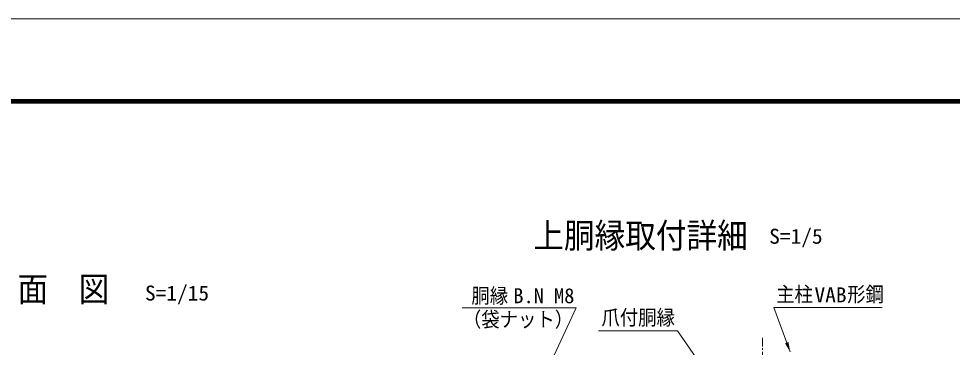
# Model space of a CAD drawing. Units: millimetres, scale not verified, with parts at other scales. Extents: x -4455 to 4455, y -3150 to 3150.
# Drawn here: x 344 to 3043, y 2201 to 3150 of the extents above; entities that cross this region are included whole.
import ezdxf
from ezdxf.enums import TextEntityAlignment as Align

# ---------------------------------------------------------------- set-up
doc = ezdxf.new("R2010")
doc.units = ezdxf.units.MM
doc.header["$LTSCALE"] = 20
doc.linetypes.add('USER1', pattern=[2, 1.25, -0.25, 0.25, -0.25])
for name, color, linetype, lineweight in [('0-3_7詳細', 7, 'Continuous', 18), ('0-4_6文字', 3, 'Continuous', 18), ('0-E_D-TTL', 7, 'Continuous', 18)]:
    doc.layers.add(name, color=color, linetype=linetype, lineweight=lineweight)
doc.styles.add('ＭＳ ゴシック', font='')
doc.styles.get('ＭＳ ゴシック').set_extended_font_data('MS Gothic')

msp = doc.modelspace()

# ---------------------------------------------------------------- linework, layer by layer
at = {"layer": '0-3_7詳細', "color": 1, "linetype": 'USER1'}
msp.add_line((2494.57, 2228.68), (2494.57, 1794.75), dxfattribs=at)
at = {"layer": '0-3_7詳細'}
for points in [[(1626.25, 2315.57), (1955.85, 2315.57), (1885.79, 2164.35)], [(2840.56, 2316.37), (2527.22, 2316.37), (2574.35, 2188.71)], [(2020.25, 2248.81), (2249.01, 2248.81), (2320.54, 2145.76)]]:
    msp.add_lwpolyline(points, dxfattribs=at)
msp.add_solid([(2575.04, 2186.83), (2559.76, 2213.17), (2569.54, 2216.78)], dxfattribs=at)
at = {"layer": '0-E_D-TTL', "color": 2}
msp.add_lwpolyline([(-4454.97, 3150.21), (4454.73, 3150.21), (4454.73, -3150.21), (-4454.97, -3150.21)], close=True, dxfattribs=at)
at = {"layer": '0-E_D-TTL'}
for points in [[(-4168.59, 2916.87), (4168.34, 2916.87), (4168.34, -2916.87), (-4168.59, -2916.87)], [(-4165.93, 2914.21), (4165.69, 2914.21), (4165.69, -2914.21), (-4165.93, -2914.21)], [(-4163.28, 2911.56), (4163.04, 2911.56), (4163.04, -2911.56), (-4163.28, -2911.56)], [(-4160.63, 2908.91), (4160.39, 2908.91), (4160.39, -2908.91), (-4160.63, -2908.91)], [(-4157.98, 2906.26), (4157.74, 2906.26), (4157.74, -2906.26), (-4157.98, -2906.26)]]:
    msp.add_lwpolyline(points, close=True, dxfattribs=at)

# ---------------------------------------------------------------- texts
at = {"layer": '0-3_7詳細', "style": 'ＭＳ ゴシック', "width": 0.9}
msp.add_text('上胴縁取付詳細', height=72.14, dxfattribs=at).set_placement((1832.05, 2466.45), align=Align.BOTTOM_LEFT)
at = {"layer": '0-3_7詳細', "color": 3, "style": 'ＭＳ ゴシック'}
for s, width, p in [('S=1/5', 1.05, (2513.98, 2487.4)), ('胴縁', 0.9, (1653.1, 2315.8)), ('主柱', 0.9, (2534.13, 2319.97)), ('形鋼', 0.9, (2739.4, 2319.97)), ('VAB', 1.05, (2644.93, 2318.26)), ('（袋ナット）', 0.9, (1628.55, 2247.42)), ('爪付胴縁', 0.9, (2028.97, 2252.96))]:
    msp.add_text(s, height=43.26, dxfattribs=dict(at, width=width)).set_placement(p, align=Align.BOTTOM_LEFT)
msp.add_text('B.N M8', height=43.26, dxfattribs=at).set_placement((1774.25, 2315.8), align=Align.BOTTOM_LEFT)
at = {"layer": '0-4_6文字', "color": 7, "style": 'ＭＳ ゴシック', "width": 0.9}
msp.add_text('側\u3000面\u3000図', height=72.14, dxfattribs=at).set_placement((163.78, 2311.4), align=Align.BOTTOM_LEFT)
at = {"layer": '0-4_6文字', "style": 'ＭＳ ゴシック', "width": 1.05}
msp.add_text('S=1/15', height=43.26, dxfattribs=at).set_placement((709.37, 2323.41), align=Align.BOTTOM_LEFT)

doc.saveas('drawing.dxf')
